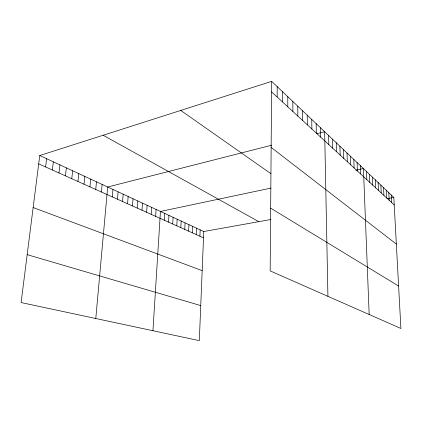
<?xml version="1.0" encoding="UTF-8"?>
<svg xmlns="http://www.w3.org/2000/svg" width="422" height="422" viewBox="0 0 422 422"><rect width="100%" height="100%" fill="white"/><g stroke="black" fill="none" stroke-linecap="round" stroke-linejoin="round"><path stroke-width="0.63" d="M282.545 101.971L282.566 91.722M277.143 96.991L277.196 86.615M271.662 81.362L270.17 270.903L400.9 328.474L393.821 197.449L271.662 81.362L39.747 155.528L21.1 302.553L199.316 340.638L203.779 231.53L39.747 155.528M199.891 236.204L200.16 229.858M196.204 234.548L196.488 228.154M192.448 232.865L192.748 226.424M188.634 231.15L188.95 224.662M184.757 229.41L185.084 222.869M180.811 227.643L181.154 221.049M176.797 225.839L177.156 219.197M172.709 224.008L173.089 217.314M168.557 222.141L168.948 215.394M164.327 220.242L164.738 213.442M152.938 330.727L160.45 211.454L270.987 188.096M155.634 216.344L156.087 209.433M151.171 214.339L151.64 207.376M146.624 212.298L147.114 205.277M141.992 210.219L142.504 203.14M137.277 208.104L137.809 200.962M132.466 205.947L133.025 198.746M127.571 203.747L128.146 196.488M122.575 201.505L123.177 194.183M117.485 199.221L118.113 191.836M112.294 196.889L112.943 189.441M95.783 318.515L107.679 187.004L271.763 145.189M101.433 192.015L102.14 184.435M95.747 189.462L96.485 181.819M89.944 186.862L90.714 179.144M84.015 184.198L84.817 176.412M77.959 181.481L78.793 173.621M71.777 178.706L72.642 170.768M65.452 175.868L66.349 167.856M58.985 172.967L59.924 164.875M52.375 169.997L53.351 161.832M45.613 166.964L46.626 158.714M316.869 133.7L324.65 131.717L327.926 296.339M355.862 170.161L363.426 168.563L369.166 314.495M203.779 231.53L271.003 219.477M386.921 198.683L393.821 197.449M27.177 254.656L200.751 305.581M33.153 207.55L202.18 270.644M38.692 163.857L203.52 237.834M103.158 135.251L258.828 221.661M270.666 208.167L398.605 286.047M180.758 110.432L270.961 173.706M271.146 147.405L396.337 244.08M271.583 91.864L394.222 204.934M391.331 195.08L391.727 202.634M388.789 192.669L389.184 200.292M386.199 190.206L386.589 197.897M383.556 187.695L383.941 195.455M380.86 185.131L381.235 192.959M378.107 182.515L378.471 190.412M375.295 179.841L375.654 187.816M372.42 177.113L372.774 185.158M369.487 174.323L369.83 182.446M366.491 171.474L366.823 179.672M360.293 165.588L360.61 173.943M357.091 162.544L357.397 170.979M353.815 159.432L354.111 167.951M350.46 156.245L350.745 164.849M347.032 152.986L347.306 161.679M343.524 149.652L343.782 158.429M339.926 146.234L340.174 155.101M336.25 142.736L336.476 151.693M332.478 139.154L332.694 148.206M328.611 135.478L328.812 144.63M320.462 127.734L320.63 137.081M316.168 123.651L316.315 133.104M311.752 119.458L311.879 129.016M307.221 115.148L307.327 124.817M302.563 110.722L302.643 120.502M297.774 106.17L297.832 116.066M292.847 101.491L292.884 111.498M287.783 96.675L287.788 106.803"/></g></svg>
